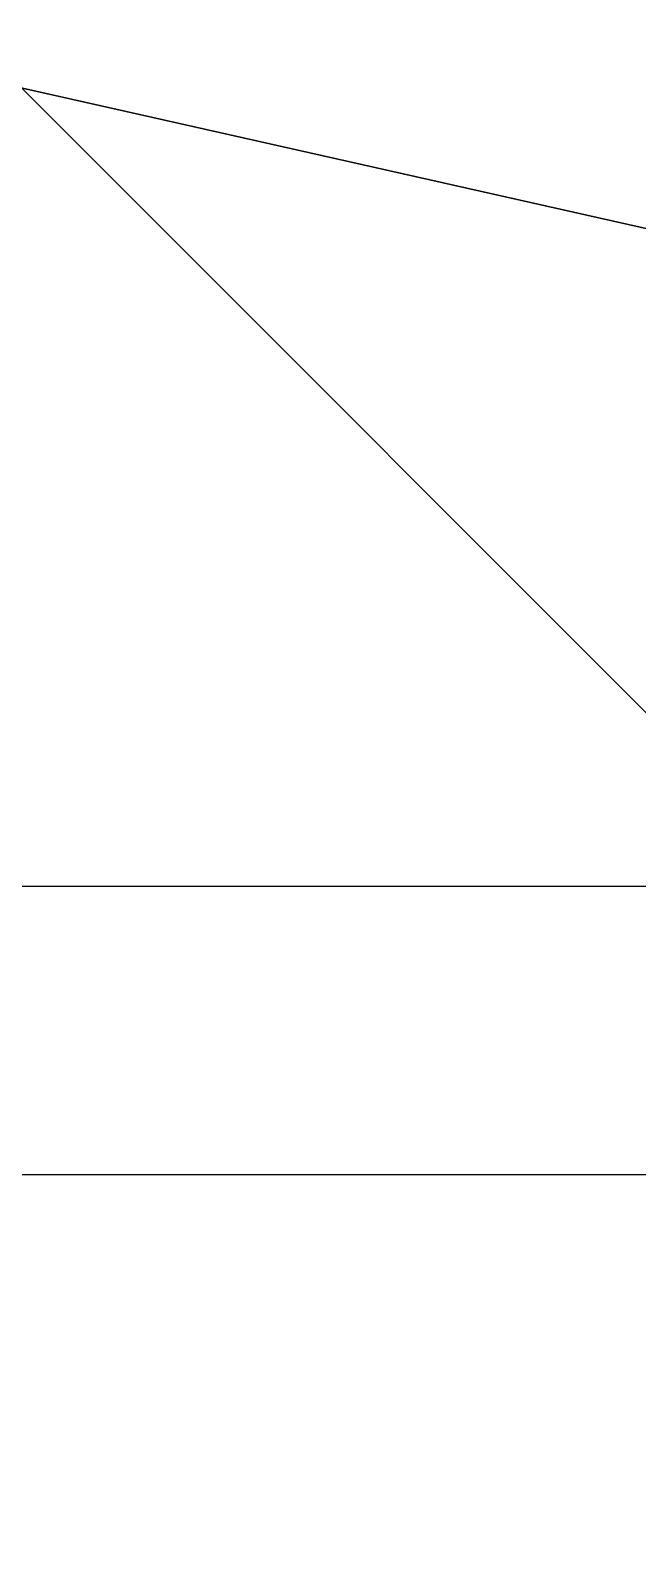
# Model space of a CAD drawing. Header units: metres. Extents: x -124 to 60, y -56 to 44.
# Drawn here: x 10.26 to 12.37, y -34.28 to -29.03 of the extents above; entities that cross this region are included whole.
import ezdxf

# ---------------------------------------------------------------- set-up
doc = ezdxf.new("R2010")
doc.units = ezdxf.units.M

msp = doc.modelspace()

# ---------------------------------------------------------------- linework, layer by layer
for points in [[(60, 44, 20), (10, 44, 20), (10, -56, 20)], [(10, -56, 20), (60, -56, 20), (60, 44, 20)], [(-13, -24, -6), (-13, -33, -6), (27, -33, -6)], [(27, -33, -6), (27, -24, -6), (-13, -24, -6)], [(20, -32, 10), (8, -32, 10), (8, -26, 10)], [(8, -26, 10), (20, -26, 10), (20, -32, 10)], [(19, -38, 20), (19, -28, 20), (9, -28, 20)], [(9, -28, 20), (9, -38, 20), (19, -38, 20)], [(9, -28, 11), (19, -28, 11), (19, -38, 11)], [(19, -38, 11), (9, -38, 11), (9, -28, 11)]]:
    msp.add_3dface(points)

doc.saveas('drawing.dxf')
